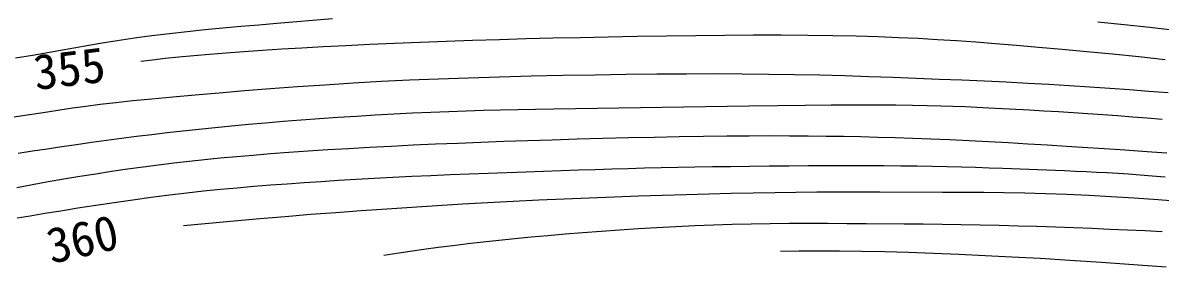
# Model space of a CAD drawing. Units: millimetres, scale not verified. Extents: x 40000 to 680000, y 20000 to 380000.
# Drawn here: x 263702 to 306426, y 307162 to 316345 of the extents above; entities that cross this region are included whole.
import ezdxf
from ezdxf.enums import TextEntityAlignment as Align

# ---------------------------------------------------------------- set-up
doc = ezdxf.new("R2010")
doc.units = ezdxf.units.MM
doc.header["$LTSCALE"] = 1000
doc.layers.add('M-BGD', color=7, linetype='Continuous', lineweight=25)
doc.styles.add('ＭＳ ゴシック', font='')
doc.styles.get('ＭＳ ゴシック').set_extended_font_data('MS Gothic')

msp = doc.modelspace()

# ---------------------------------------------------------------- linework, layer by layer
at = {"layer": 'M-BGD'}
for points in [[(263429, 315027), (264073, 315133), (264711, 315242), (265977, 315465), (266612, 315574), (267251, 315678), (267896, 315776), (268552, 315864), (269214, 315945), (269878, 316019), (270545, 316087), (271215, 316152), (271888, 316213), (272566, 316273), (273249, 316330), (275332, 316504)], [(304078, 316375), (305068, 316277), (306040, 316175), (306987, 316071)], [(306613, 314953), (305619, 315059), (304636, 315160), (303674, 315255), (302744, 315342), (301857, 315420), (301026, 315490), (300244, 315553), (299498, 315611), (298774, 315662), (298059, 315708), (297339, 315749), (296599, 315784), (295828, 315813), (295010, 315838), (294133, 315857), (293189, 315870), (292190, 315876), (291148, 315876), (290074, 315870), (288980, 315859), (287877, 315844), (286778, 315826), (285693, 315805), (284635, 315783), (283614, 315760), (282612, 315735), (281605, 315707), (280600, 315675), (279604, 315641), (278623, 315604), (277664, 315565), (276734, 315524), (275841, 315482), (274990, 315439), (274189, 315396), (273430, 315351), (272702, 315305), (272006, 315257), (271343, 315208), (270714, 315157), (270122, 315105), (269567, 315052), (269051, 314998), (268575, 314942), (268141, 314886)], [(262708, 312712), (263703, 312862), (264634, 313005), (265097, 313075), (265574, 313145), (266076, 313213), (266614, 313282), (267199, 313351), (267842, 313420), (268554, 313490), (269338, 313562), (270184, 313638), (271083, 313716), (272028, 313795), (273011, 313873), (274025, 313948), (275061, 314019), (276114, 314086), (277173, 314145), (278233, 314197), (279317, 314242), (280447, 314282), (281611, 314317), (282796, 314348), (283992, 314374), (285185, 314395), (286364, 314412), (287518, 314423), (288634, 314431), (289700, 314433), (290723, 314429), (291720, 314420), (292693, 314404), (293642, 314384), (294572, 314359), (295482, 314331), (296376, 314300), (297256, 314267), (298122, 314232), (298978, 314197), (299820, 314160), (300644, 314121), (301452, 314079), (302245, 314034), (303022, 313987), (303786, 313938), (304536, 313887), (305275, 313834), (306003, 313778), (306720, 313720)], [(263536, 311446), (264074, 311532), (264619, 311615), (265169, 311697), (265723, 311777), (266282, 311855), (266843, 311932), (267408, 312007), (267977, 312080), (268551, 312152), (269132, 312221), (269721, 312289), (270319, 312354), (270927, 312417), (271546, 312477), (272176, 312535), (272822, 312591), (273484, 312645), (274159, 312697), (274845, 312747), (275538, 312795), (276236, 312839), (276937, 312881), (277637, 312920), (278335, 312956), (279027, 312989), (279702, 313017), (280359, 313041), (281004, 313060), (281647, 313077), (282297, 313091), (282961, 313104), (283650, 313115), (290973, 313228), (292044, 313241), (293084, 313252), (294070, 313260), (294979, 313264), (295788, 313264), (296494, 313260), (297118, 313252), (297676, 313242), (298182, 313228), (298652, 313212), (299100, 313194), (299542, 313173), (299991, 313150), (301514, 313071), (302057, 313041), (302604, 313009), (303156, 312975), (303710, 312938), (304265, 312900), (304823, 312859), (305380, 312815), (305937, 312769), (306492, 312721)], [(306667, 311450), (306110, 311488), (304921, 311566), (302908, 311697), (302190, 311742), (301458, 311787), (300720, 311830), (299980, 311870), (299245, 311908), (298520, 311942), (297813, 311970), (297129, 311995), (296467, 312018), (295818, 312037), (295174, 312054), (294528, 312068), (293872, 312079), (293197, 312087), (292495, 312091), (291760, 312092), (290981, 312089), (290152, 312083), (289274, 312072), (288358, 312057), (287415, 312039), (286455, 312019), (285490, 311995), (284528, 311969), (283581, 311941), (282660, 311912), (281774, 311881), (280911, 311850), (280054, 311816), (279205, 311780), (278365, 311742), (277539, 311702), (276729, 311660), (275937, 311615), (275166, 311569), (274419, 311520), (273698, 311469), (273009, 311417), (272353, 311364), (271725, 311309), (271118, 311253), (270528, 311194), (269949, 311131), (269375, 311066), (268802, 310996), (268224, 310921), (267635, 310840), (267038, 310755), (266441, 310664), (265844, 310568), (265249, 310468), (264657, 310365), (264069, 310258), (263485, 310148)], [(306615, 310549), (306128, 310589), (305670, 310625), (305238, 310655), (304827, 310681), (304428, 310704), (304036, 310725), (303644, 310743), (303246, 310761), (302835, 310777), (300502, 310869), (300004, 310887), (299493, 310904), (298967, 310920), (298425, 310934), (297864, 310947), (297282, 310956), (296678, 310964), (296041, 310968), (295368, 310971), (294666, 310971), (293945, 310969), (293210, 310966), (292470, 310961), (291733, 310954), (291005, 310946), (290294, 310938), (289609, 310928), (288949, 310917), (288306, 310906), (287676, 310892), (287055, 310878), (286438, 310862), (285822, 310845), (285201, 310827), (284572, 310807), (283930, 310785), (282592, 310739), (281188, 310688), (280472, 310661), (279751, 310632), (279029, 310601), (278312, 310569), (277603, 310534), (276907, 310497), (276227, 310458), (275563, 310417), (274911, 310376), (274268, 310333), (273633, 310288), (273003, 310241), (272376, 310191), (271751, 310137), (271125, 310078), (270496, 310015), (269863, 309945), (269209, 309867), (268529, 309778), (267835, 309683), (267136, 309582), (266445, 309478), (265773, 309375), (265129, 309273), (264527, 309176), (263976, 309086), (263488, 309004)], [(307278, 309618), (306350, 309692), (305447, 309757), (304577, 309812), (303739, 309857), (302923, 309892), (302124, 309919), (301340, 309940), (300564, 309955), (299794, 309965), (299025, 309971), (298252, 309975), (295888, 309984), (295101, 309985), (294316, 309982), (293530, 309977), (292741, 309970), (291944, 309959), (291137, 309945), (290315, 309929), (289477, 309908), (288617, 309885), (287735, 309858), (286832, 309828), (285912, 309795), (284977, 309759), (284032, 309719), (283080, 309677), (282124, 309631), (281167, 309581), (280213, 309528), (279265, 309472), (278319, 309412), (277371, 309348), (276419, 309282), (275466, 309212), (274511, 309138), (273556, 309061), (272601, 308981), (271647, 308897), (270694, 308810), (269743, 308719)], [(306503, 308493), (305854, 308526), (305199, 308557), (304536, 308586), (303863, 308614), (303180, 308641), (302488, 308665), (301789, 308687), (301084, 308707), (300375, 308725), (299662, 308740), (298948, 308753), (298233, 308765), (297518, 308774), (296806, 308782), (295375, 308794), (294655, 308798), (293934, 308801), (293212, 308801), (292491, 308799), (291773, 308792), (291058, 308781), (290348, 308765), (289644, 308744), (288940, 308716), (288233, 308683), (287524, 308646), (286818, 308604), (286117, 308558), (285424, 308509), (284742, 308457), (284074, 308403), (283424, 308347), (282794, 308290), (282181, 308232), (281579, 308171), (280990, 308107), (280414, 308041), (279852, 307972), (279304, 307902), (278771, 307829), (278253, 307754), (277751, 307678), (277266, 307599)], [(306654, 307162), (305425, 307253), (304213, 307338), (303036, 307416), (301912, 307485), (300856, 307544), (299851, 307595), (298867, 307640), (297907, 307678), (296975, 307710), (296075, 307736), (295209, 307754), (294382, 307765), (293596, 307768), (292856, 307763), (292164, 307749)]]:
    msp.add_lwpolyline(points, dxfattribs=at)

# ---------------------------------------------------------------- texts
at = {"layer": 'M-BGD', "style": 'ＭＳ ゴシック'}
for s, rotation, p in [('355', 6.928, (264241, 313423)), ('360', 12.718, (264861, 306901))]:
    msp.add_text(s, height=1320, rotation=rotation, dxfattribs=at).set_placement(p, align=Align.BOTTOM_LEFT)

doc.saveas('drawing.dxf')
